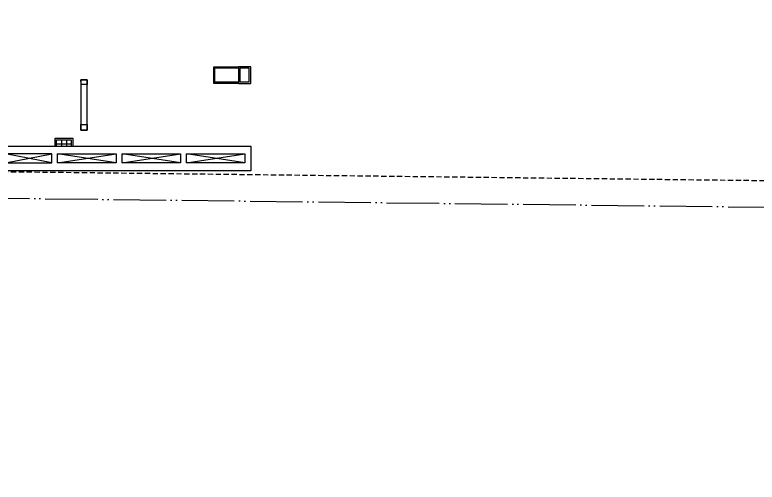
# Model space of a CAD drawing. Header units: millimetres. Extents: x -7448 to 427567, y 91657 to 341328.
# Drawn here: x 156522 to 297826, y 91657 to 180617 of the extents above; entities that cross this region are included whole.
import ezdxf

# ---------------------------------------------------------------- set-up
doc = ezdxf.new("R2010")
doc.units = ezdxf.units.MM
doc.header["$LTSCALE"] = 500
doc.header["$MEASUREMENT"] = 0
doc.linetypes.add('CEN-2', pattern=[26, 20, -2, 0, -2, 0, -2])
doc.linetypes.add('HOON1', pattern=[3, 2, -1])
doc.layers.add('e-plan', color=9, linetype='CONTINUOUS')

# ---------------------------------------------------------------- blocks, each defined once
blk = doc.blocks.new('A$C5A682445')
at = {"layer": 'e-plan', "linetype": 'CEN-2'}
blk.add_lwpolyline([(-343809, -111602), (-96696, -114499), (-95833, -114798), (-95367, -115584), (-95446, -166137), (-517, -166635), (-517, -166635), (0, 0), (0, 0), (0, 0), (-297528, 10)], dxfattribs=at)
at = {"layer": 'e-plan', "linetype": 'HOON1'}
blk.add_lwpolyline([(-90446, -166145), (-90407, -140868), (-90357, -109573), (-343202, -106610), (-343202, -106610), (-343202, -106610), (-343202, -106610), (-343202, -106610)], dxfattribs=at)

msp = doc.modelspace()

# ---------------------------------------------------------------- linework, layer by layer
at = {"layer": 'e-plan'}
for p, q in [((199072, 170442), (199072, 168122)), ((164472, 156042), (167272, 156042)), ((165372, 156842), (165372, 155642)), ((166372, 156842), (166372, 155642)), ((154722, 152442), (163572, 154142)), ((163572, 152442), (154722, 154142)), ((164672, 152442), (175822, 154142)), ((175822, 152442), (164672, 154142)), ((176922, 152442), (188072, 154142)), ((188072, 152442), (176922, 154142)), ((189172, 152442), (200322, 154142)), ((200322, 152442), (189172, 154142))]:
    msp.add_line(p, q, dxfattribs=at)
for points in [[(199072, 170642), (194342, 170642), (194342, 167642), (199072, 167642)], [(199072, 170442), (194542, 170442), (194542, 167842), (199072, 167842)], [(169066, 168242), (170266, 168242), (170266, 167342), (169166, 167342), (169166, 167942), (169066, 167942), (169066, 168242)], [(164172, 155642), (164172, 157142), (167572, 157142), (167572, 155642)], [(164472, 155642), (164472, 156842), (167272, 156842), (167272, 155642)]]:
    msp.add_lwpolyline(points, dxfattribs=at)
for points in [[(201422, 170742), (199072, 170742), (199072, 167542), (201422, 167542)], [(201122, 170442), (199372, 170442), (199372, 167842), (201122, 167842)], [(169072, 158642), (170272, 158642), (170266, 168242), (169066, 168242)], [(169072, 159742), (170272, 159742), (170272, 158642), (169072, 158642)], [(132972, 155642), (201422, 155642), (201422, 150942), (132972, 150942)], [(154722, 152442), (163572, 152442), (163572, 154142), (154722, 154142)], [(175822, 152442), (164672, 152442), (164672, 154142), (175822, 154142)], [(188072, 152442), (176922, 152442), (176922, 154142), (188072, 154142)], [(189172, 154142), (200322, 154142), (200322, 152442), (189172, 152442)]]:
    msp.add_lwpolyline(points, close=True, dxfattribs=at)

# ---------------------------------------------------------------- block references
msp.add_blockref('A$C5A682445', (415112, 258292), dxfattribs=at)

doc.saveas('drawing.dxf')
